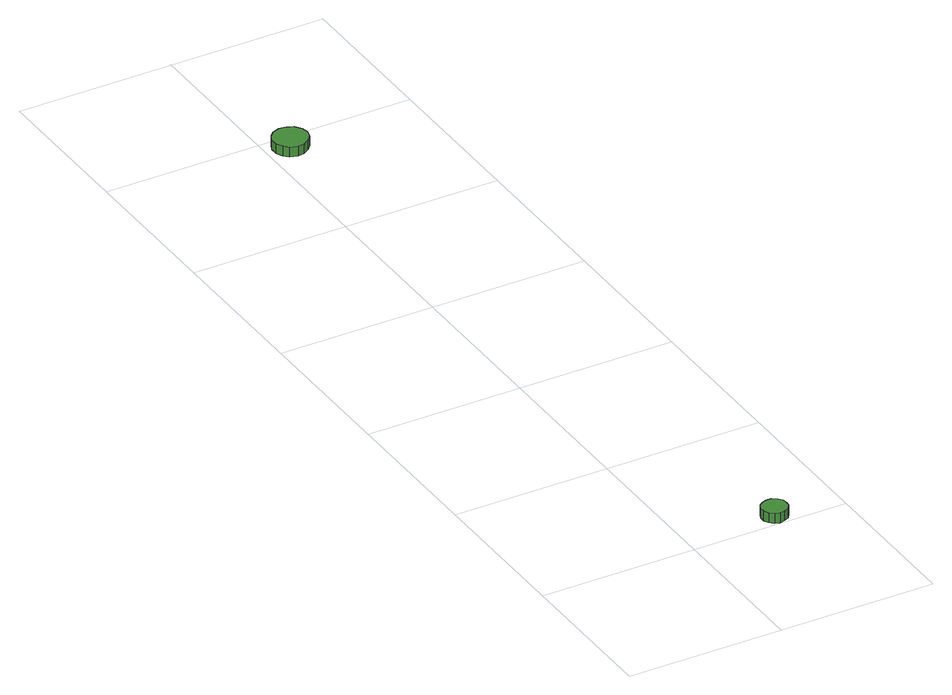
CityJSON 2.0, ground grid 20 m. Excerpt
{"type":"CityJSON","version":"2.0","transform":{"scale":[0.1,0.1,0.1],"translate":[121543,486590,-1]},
"CityObjects":{
"tree1":{"type":"SolitaryVegetationObject","attributes":{"function":"something"},"geometry":[{"type":"MultiSurface","lod":"1","boundaries":[[[0,1,2,3,4,5,6,7,8,9,10,11,12,13,14]],[[15,16,17,18,19,20,21,22,23,24,25,26,27,28,29]],[[0,29,28,1]],[[1,28,27,2]],[[2,27,26,3]],[[3,26,25,4]],[[4,25,24,5]],[[5,24,23,6]],[[6,23,22,7]],[[7,22,21,8]],[[8,21,20,9]],[[9,20,19,10]],[[10,19,18,11]],[[11,18,17,12]],[[12,17,16,13]],[[13,16,15,14]],[[14,15,29,0]]]}]},
"tree2":{"type":"SolitaryVegetationObject","attributes":{"function":"something"},"geometry":[{"type":"MultiSurface","lod":"1","boundaries":[[[30,31,32,33,34,35,36,37,38,39,40,41,42,43,44]],[[45,46,47,48,49,50,51,52,53,54,55,56,57,58,59]],[[30,59,58,31]],[[31,58,57,32]],[[32,57,56,33]],[[33,56,55,34]],[[34,55,54,35]],[[35,54,53,36]],[[36,53,52,37]],[[37,52,51,38]],[[38,51,50,39]],[[39,50,49,40]],[[40,49,48,41]],[[41,48,47,42]],[[42,47,46,43]],[[43,46,45,44]],[[44,45,59,30]]]}]}
},
"vertices":[
[132,17,21],[131,24,21],[127,29,21],[121,33,21],[114,33,21],[108,31,21],[103,27,21],[100,21,21],[100,14,21],[103,8,21],[108,3,21],[114,1,21],[121,2,21],[127,5,21],[131,11,21],[131,11,8],[127,5,8],[121,2,8],[114,1,8],[108,3,8],[103,8,8],[100,14,8],[100,21,8],[103,27,8],[108,31,8],[114,33,8],[121,33,8],[127,29,8],[131,24,8],[132,17,8],
[53,979,22],[51,988,22],[45,996,22],[37,1000,22],[28,1001,22],[19,998,22],[13,992,22],[9,984,22],[9,974,22],[13,966,22],[19,960,22],[28,957,22],[37,958,22],[45,963,22],[51,970,22],[51,970,9],[45,963,9],[37,958,9],[28,957,9],[19,960,9],[13,966,9],[9,974,9],[9,984,9],[13,992,9],[19,998,9],[28,1001,9],[37,1000,9],[45,996,9],[51,988,9],[53,979,9]
]}
